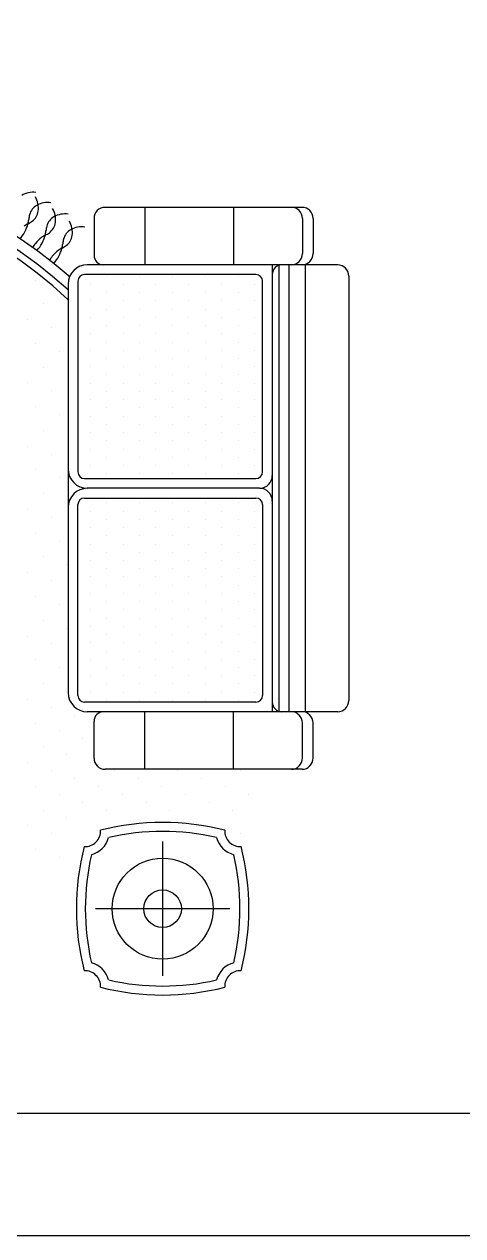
# Model space of a CAD drawing. Header units: inches. Extents: x -0.4 to 42.1, y 14 to 38.8.
# Drawn here: x 24.808 to 25.973, y 13.972 to 17.188 of the extents above; entities that cross this region are included whole.
import ezdxf

# ---------------------------------------------------------------- set-up
doc = ezdxf.new("R2010")
doc.units = ezdxf.units.IN
doc.header["$MEASUREMENT"] = 0
for name, color, linetype in [('02', 2, 'Continuous'), ('4', 4, 'Continuous'), ('kadrbm', 4, 'Continuous')]:
    doc.layers.add(name, color=color, linetype=linetype)

# ---------------------------------------------------------------- blocks, each defined once
blk = doc.blocks.new('kadrbm')
at = {"layer": 'kadrbm', "color": 4}
blk.add_lwpolyline([(0, 0), (0, 24.7972), (21, 24.7972), (21, 0), (0, 0)], close=True, dxfattribs=at)
blk.add_lwpolyline([(20.6631, 0.3257), (20.6631, 24.4603), (0.3369, 24.4603), (0.3369, 0.3257), (20.6631, 0.3257)], dxfattribs=at)

msp = doc.modelspace()

# ---------------------------------------------------------------- linework, layer by layer
at = {"layer": '02'}
for p, q in [((25.5462, 16.7015), (25.0234, 16.7015)), ((25.1285, 16.7015), (25.1285, 16.549)), ((25.3646, 16.7015), (25.3646, 16.549)), ((24.9937, 16.6718), (24.9937, 16.5745)), ((25.5475, 16.6718), (25.5475, 16.5786)), ((25.5759, 16.6718), (25.5759, 16.5786)), ((25.641, 16.549), (24.9759, 16.549)), ((25.4673, 16.549), (25.4673, 15.3626)), ((25.4847, 16.5477), (25.4847, 15.3626)), ((25.511, 16.549), (25.511, 15.3626)), ((25.5547, 16.549), (25.5547, 15.3626)), ((24.9508, 16.5056), (24.9508, 15.9991)), ((25.4239, 16.5231), (24.9683, 16.5231)), ((25.4414, 15.9991), (25.4414, 16.5056)), ((25.6706, 16.5193), (25.6706, 15.3922)), ((24.9249, 16.498), (24.9249, 15.4136)), ((24.9683, 15.9816), (25.4239, 15.9816)), ((25.4334, 15.9558), (24.9759, 15.9558)), ((24.9683, 15.9299), (25.4239, 15.9299)), ((24.9508, 15.4059), (24.9508, 15.9124)), ((25.4414, 15.9124), (25.4414, 15.4059)), ((25.4239, 15.3884), (24.9683, 15.3884)), ((25.641, 15.3626), (24.9759, 15.3626)), ((25.1285, 15.21), (25.1285, 15.3626)), ((25.3646, 15.21), (25.3646, 15.3626)), ((24.9937, 15.2397), (24.9937, 15.3371)), ((25.5475, 15.2397), (25.5475, 15.3329)), ((25.5759, 15.2397), (25.5759, 15.3329)), ((25.5462, 15.21), (25.0234, 15.21)), ((25.3837, 15.0388), (25.3837, 15.0388)), ((25.1759, 15.0182), (25.1759, 14.6615)), ((25.3543, 14.8398), (24.9976, 14.8398))]:
    msp.add_line(p, q, dxfattribs=at)
for radius in [0.134, 0.0499]:
    msp.add_circle((25.1759, 14.8398), radius, dxfattribs=at)
for centre, radius, start, end in [((24.096, 15.5725), 1.2593, 48.5161, 125.9918), ((24.096, 15.5725), 1.2308, 47.665, 126.1207), ((24.096, 15.5725), 1.2118, 46.8411, 126.2086), ((24.8326, 16.6824), 0.0593, 84.0595, 121.4751), ((24.7866, 16.6995), 0.0593, 352.5552, 29.9708), ((24.8616, 16.6717), 0.0404, 119.4561, 165.208), ((24.8054, 16.697), 0.0404, 306.8033, 352.5552), ((24.8709, 16.6552), 0.0593, 82.0405, 119.4561), ((24.8322, 16.6691), 0.0593, 352.5552, 29.9708), ((25.0234, 16.6718), 0.0297, 90, 180), ((25.5179, 16.6718), 0.0297, 0, 90), ((25.5462, 16.6718), 0.0297, 0, 90), ((24.7575, 16.6739), 0.063, 344.729, 355.8964), ((24.7884, 16.7198), 0.0688, 296.1148, 306.8033), ((24.889, 16.6644), 0.0688, 165.208, 175.8964), ((24.9072, 16.6413), 0.0404, 119.4561, 165.208), ((24.851, 16.6666), 0.0404, 306.8033, 352.5552), ((24.9165, 16.6248), 0.0593, 82.0405, 119.4561), ((24.8769, 16.6349), 0.0593, 352.5552, 29.9708), ((24.7131, 16.6901), 0.1107, 318.7354, 331.1966), ((24.8464, 16.6014), 0.063, 116.1148, 127.2823), ((24.7277, 16.682), 0.0939, 331.1966, 344.729), ((24.892, 16.571), 0.063, 116.1148, 127.2823), ((24.7733, 16.6516), 0.0939, 331.1966, 344.729), ((24.8031, 16.6435), 0.063, 344.729, 355.8964), ((24.834, 16.6894), 0.0688, 296.1148, 306.8033), ((24.9346, 16.634), 0.0688, 165.208, 175.8964), ((24.9518, 16.6071), 0.0404, 119.4561, 165.208), ((24.8957, 16.6324), 0.0404, 306.8033, 352.5552), ((24.9611, 16.5906), 0.0593, 82.0405, 119.4561), ((24.9237, 16.5358), 0.1107, 140.8147, 147.8835), ((24.9107, 16.5464), 0.0939, 127.2823, 140.8147), ((24.7587, 16.6597), 0.1107, 318.7354, 331.1966), ((24.8478, 16.6093), 0.063, 344.729, 355.8964), ((24.8787, 16.6552), 0.0688, 296.1148, 306.8033), ((24.9793, 16.5998), 0.0688, 165.208, 175.8964), ((24.9684, 16.5016), 0.1107, 140.8147, 147.8835), ((24.9554, 16.5122), 0.0939, 127.2823, 140.8147), ((24.8033, 16.6255), 0.1107, 318.7354, 331.1966), ((24.9367, 16.5368), 0.063, 116.1148, 127.2823), ((24.818, 16.6174), 0.0939, 331.1966, 344.729), ((25.0192, 16.5745), 0.0255, 180, 270), ((25.5179, 16.5786), 0.0297, 270, 0), ((25.5462, 16.5786), 0.0297, 270, 0), ((24.9759, 16.498), 0.051, 90, 180), ((25.4927, 16.5235), 0.0254, 90, 180), ((25.641, 16.5193), 0.0297, 0, 90), ((24.9683, 16.5056), 0.0175, 90, 180), ((25.4239, 16.5056), 0.0175, 0, 90), ((24.9759, 16.0068), 0.051, 180, 270), ((24.9683, 15.9991), 0.0175, 180, 270), ((25.4239, 15.9991), 0.0175, 270, 0), ((25.4334, 15.9897), 0.0339, 270, 0), ((24.9759, 15.9048), 0.051, 90, 180), ((25.4334, 15.9219), 0.0339, 0, 90), ((24.9683, 15.9124), 0.0175, 90, 180), ((25.4239, 15.9124), 0.0175, 0, 90), ((24.9759, 15.4136), 0.051, 180, 270), ((24.9683, 15.4059), 0.0175, 180, 270), ((25.4239, 15.4059), 0.0175, 270, 0), ((25.4927, 15.388), 0.0254, 180, 270), ((25.641, 15.3922), 0.0297, 270, 0), ((25.0192, 15.3371), 0.0255, 90, 180), ((25.5179, 15.3329), 0.0297, 0, 90), ((25.5462, 15.3329), 0.0297, 0, 90), ((25.0234, 15.2397), 0.0297, 180, 270), ((25.5179, 15.2397), 0.0297, 270, 0), ((25.5462, 15.2397), 0.0297, 270, 0), ((25.1759, 14.4017), 0.6672, 75.6878, 104.3122), ((24.9698, 15.0459), 0.0412, 266.7594, 3.2406), ((24.9698, 15.0459), 0.065, 285.1069, 344.8931), ((25.1759, 14.4017), 0.6434, 77.1314, 102.8686), ((25.382, 15.0459), 0.065, 195.1069, 254.8931), ((25.382, 15.0459), 0.0412, 176.7594, 273.2406), ((25.614, 14.8398), 0.6672, 165.6878, 194.3122), ((24.7378, 14.8398), 0.6672, 345.6878, 14.3122), ((25.614, 14.8398), 0.6434, 167.1314, 192.8686), ((24.7378, 14.8398), 0.6434, 347.1314, 12.8686), ((24.9698, 14.6338), 0.0412, 356.7594, 93.2406), ((24.9698, 14.6338), 0.065, 15.1069, 74.8931), ((25.382, 14.6338), 0.065, 105.1069, 164.8931), ((25.382, 14.6338), 0.0412, 86.7594, 183.2406), ((25.1759, 15.2779), 0.6434, 257.1314, 282.8686), ((25.1759, 15.2779), 0.6672, 255.6878, 284.3122)]:
    msp.add_arc(centre, radius, start, end, dxfattribs=at)
at = {"layer": '4'}
for p, q in [((24.8169, 16.5713), (24.8169, 16.5713)), ((24.8799, 16.5503), (24.8799, 16.5503)), ((24.8379, 16.5083), (24.8379, 16.5083)), ((25.0271, 16.519), (25.0271, 16.519)), ((25.1146, 16.519), (25.1146, 16.519)), ((25.2021, 16.519), (25.2021, 16.519)), ((25.2895, 16.519), (25.2895, 16.519)), ((25.377, 16.519), (25.377, 16.519)), ((24.9009, 16.4873), (24.9009, 16.4873)), ((24.9834, 16.4971), (24.9834, 16.4971)), ((25.0271, 16.4753), (25.0271, 16.4753)), ((25.0709, 16.4971), (25.0709, 16.4971)), ((25.1146, 16.4753), (25.1146, 16.4753)), ((25.1583, 16.4971), (25.1583, 16.4971)), ((25.2021, 16.4753), (25.2021, 16.4753)), ((25.2458, 16.4971), (25.2458, 16.4971)), ((25.2895, 16.4753), (25.2895, 16.4753)), ((25.3332, 16.4971), (25.3332, 16.4971)), ((25.377, 16.4753), (25.377, 16.4753)), ((25.4207, 16.4971), (25.4207, 16.4971)), ((24.8589, 16.4453), (24.8589, 16.4453)), ((24.9834, 16.4534), (24.9834, 16.4534)), ((25.0709, 16.4534), (25.0709, 16.4534)), ((25.1583, 16.4534), (25.1583, 16.4534)), ((25.2458, 16.4534), (25.2458, 16.4534)), ((25.3332, 16.4534), (25.3332, 16.4534)), ((25.4207, 16.4534), (25.4207, 16.4534)), ((24.8169, 16.4033), (24.8169, 16.4033)), ((24.9834, 16.4097), (24.9834, 16.4097)), ((25.0271, 16.4315), (25.0271, 16.4315)), ((25.0709, 16.4097), (25.0709, 16.4097)), ((25.1146, 16.4315), (25.1146, 16.4315)), ((25.1583, 16.4097), (25.1583, 16.4097)), ((25.2021, 16.4315), (25.2021, 16.4315)), ((25.2458, 16.4097), (25.2458, 16.4097)), ((25.2895, 16.4315), (25.2895, 16.4315)), ((25.3332, 16.4097), (25.3332, 16.4097)), ((25.377, 16.4315), (25.377, 16.4315)), ((25.4207, 16.4097), (25.4207, 16.4097)), ((24.8799, 16.3823), (24.8799, 16.3823)), ((25.0271, 16.3878), (25.0271, 16.3878)), ((25.1146, 16.3878), (25.1146, 16.3878)), ((25.2021, 16.3878), (25.2021, 16.3878)), ((25.2895, 16.3878), (25.2895, 16.3878)), ((25.377, 16.3878), (25.377, 16.3878)), ((24.8379, 16.3404), (24.8379, 16.3404)), ((24.9834, 16.366), (24.9834, 16.366)), ((25.0271, 16.3441), (25.0271, 16.3441)), ((25.0709, 16.366), (25.0709, 16.366)), ((25.1146, 16.3441), (25.1146, 16.3441)), ((25.1583, 16.366), (25.1583, 16.366)), ((25.2021, 16.3441), (25.2021, 16.3441)), ((25.2458, 16.366), (25.2458, 16.366)), ((25.2895, 16.3441), (25.2895, 16.3441)), ((25.3332, 16.366), (25.3332, 16.366)), ((25.377, 16.3441), (25.377, 16.3441)), ((25.4207, 16.366), (25.4207, 16.366)), ((24.9009, 16.3194), (24.9009, 16.3194)), ((24.9834, 16.3222), (24.9834, 16.3222)), ((25.0709, 16.3222), (25.0709, 16.3222)), ((25.1583, 16.3222), (25.1583, 16.3222)), ((25.2458, 16.3222), (25.2458, 16.3222)), ((25.3332, 16.3222), (25.3332, 16.3222)), ((25.4207, 16.3222), (25.4207, 16.3222)), ((24.8589, 16.2774), (24.8589, 16.2774)), ((24.9834, 16.2785), (24.9834, 16.2785)), ((25.0271, 16.3004), (25.0271, 16.3004)), ((25.0709, 16.2785), (25.0709, 16.2785)), ((25.1146, 16.3004), (25.1146, 16.3004)), ((25.1583, 16.2785), (25.1583, 16.2785)), ((25.2021, 16.3004), (25.2021, 16.3004)), ((25.2458, 16.2785), (25.2458, 16.2785)), ((25.2895, 16.3004), (25.2895, 16.3004)), ((25.3332, 16.2785), (25.3332, 16.2785)), ((25.377, 16.3004), (25.377, 16.3004)), ((25.4207, 16.2785), (25.4207, 16.2785)), ((25.0271, 16.2566), (25.0271, 16.2566)), ((25.1146, 16.2566), (25.1146, 16.2566)), ((25.2021, 16.2566), (25.2021, 16.2566)), ((25.2895, 16.2566), (25.2895, 16.2566)), ((25.377, 16.2566), (25.377, 16.2566)), ((24.8169, 16.2354), (24.8169, 16.2354)), ((24.8799, 16.2144), (24.8799, 16.2144)), ((24.9834, 16.2348), (24.9834, 16.2348)), ((25.0271, 16.2129), (25.0271, 16.2129)), ((25.0709, 16.2348), (25.0709, 16.2348)), ((25.1146, 16.2129), (25.1146, 16.2129)), ((25.1583, 16.2348), (25.1583, 16.2348)), ((25.2021, 16.2129), (25.2021, 16.2129)), ((25.2458, 16.2348), (25.2458, 16.2348)), ((25.2895, 16.2129), (25.2895, 16.2129)), ((25.3332, 16.2348), (25.3332, 16.2348)), ((25.377, 16.2129), (25.377, 16.2129)), ((25.4207, 16.2348), (25.4207, 16.2348)), ((24.9834, 16.191), (24.9834, 16.191)), ((25.0709, 16.191), (25.0709, 16.191)), ((25.1583, 16.191), (25.1583, 16.191)), ((25.2458, 16.191), (25.2458, 16.191)), ((25.3332, 16.191), (25.3332, 16.191)), ((25.4207, 16.191), (25.4207, 16.191)), ((24.8379, 16.1724), (24.8379, 16.1724)), ((24.9009, 16.1514), (24.9009, 16.1514)), ((24.9834, 16.1473), (24.9834, 16.1473)), ((25.0271, 16.1692), (25.0271, 16.1692)), ((25.0709, 16.1473), (25.0709, 16.1473)), ((25.1146, 16.1692), (25.1146, 16.1692)), ((25.1583, 16.1473), (25.1583, 16.1473)), ((25.2021, 16.1692), (25.2021, 16.1692)), ((25.2458, 16.1473), (25.2458, 16.1473)), ((25.2895, 16.1692), (25.2895, 16.1692)), ((25.3332, 16.1473), (25.3332, 16.1473)), ((25.377, 16.1692), (25.377, 16.1692)), ((25.4207, 16.1473), (25.4207, 16.1473)), ((25.0271, 16.1255), (25.0271, 16.1255)), ((25.1146, 16.1255), (25.1146, 16.1255)), ((25.2021, 16.1255), (25.2021, 16.1255)), ((25.2895, 16.1255), (25.2895, 16.1255)), ((25.377, 16.1255), (25.377, 16.1255)), ((24.8589, 16.1094), (24.8589, 16.1094)), ((24.9834, 16.1036), (24.9834, 16.1036)), ((25.0271, 16.0817), (25.0271, 16.0817)), ((25.0709, 16.1036), (25.0709, 16.1036)), ((25.1146, 16.0817), (25.1146, 16.0817)), ((25.1583, 16.1036), (25.1583, 16.1036)), ((25.2021, 16.0817), (25.2021, 16.0817)), ((25.2458, 16.1036), (25.2458, 16.1036)), ((25.2895, 16.0817), (25.2895, 16.0817)), ((25.3332, 16.1036), (25.3332, 16.1036)), ((25.377, 16.0817), (25.377, 16.0817)), ((25.4207, 16.1036), (25.4207, 16.1036)), ((24.8169, 16.0675), (24.8169, 16.0675)), ((24.9834, 16.0599), (24.9834, 16.0599)), ((25.0709, 16.0599), (25.0709, 16.0599)), ((25.1583, 16.0599), (25.1583, 16.0599)), ((25.2458, 16.0599), (25.2458, 16.0599)), ((25.3332, 16.0599), (25.3332, 16.0599)), ((25.4207, 16.0599), (25.4207, 16.0599)), ((24.8799, 16.0465), (24.8799, 16.0465)), ((24.9834, 16.0161), (24.9834, 16.0161)), ((25.0271, 16.038), (25.0271, 16.038)), ((25.0709, 16.0161), (25.0709, 16.0161)), ((25.1146, 16.038), (25.1146, 16.038)), ((25.1583, 16.0161), (25.1583, 16.0161)), ((25.2021, 16.038), (25.2021, 16.038)), ((25.2458, 16.0161), (25.2458, 16.0161)), ((25.2895, 16.038), (25.2895, 16.038)), ((25.3332, 16.0161), (25.3332, 16.0161)), ((25.377, 16.038), (25.377, 16.038)), ((25.4207, 16.0161), (25.4207, 16.0161)), ((24.8379, 16.0045), (24.8379, 16.0045)), ((25.0271, 15.9943), (25.0271, 15.9943)), ((25.1146, 15.9943), (25.1146, 15.9943)), ((25.2021, 15.9943), (25.2021, 15.9943)), ((25.2895, 15.9943), (25.2895, 15.9943)), ((25.377, 15.9943), (25.377, 15.9943)), ((24.9009, 15.9835), (24.9009, 15.9835)), ((24.8589, 15.9415), (24.8589, 15.9415)), ((24.8169, 15.8995), (24.8169, 15.8995)), ((24.9834, 15.8954), (24.9834, 15.8954)), ((25.0271, 15.9173), (25.0271, 15.9173)), ((25.0709, 15.8954), (25.0709, 15.8954)), ((25.1146, 15.9173), (25.1146, 15.9173)), ((25.1583, 15.8954), (25.1583, 15.8954)), ((25.2021, 15.9173), (25.2021, 15.9173)), ((25.2458, 15.8954), (25.2458, 15.8954)), ((25.2895, 15.9173), (25.2895, 15.9173)), ((25.3332, 15.8954), (25.3332, 15.8954)), ((25.377, 15.9173), (25.377, 15.9173)), ((25.4207, 15.8954), (25.4207, 15.8954)), ((24.8799, 15.8785), (24.8799, 15.8785)), ((25.0271, 15.8735), (25.0271, 15.8735)), ((25.1146, 15.8735), (25.1146, 15.8735)), ((25.2021, 15.8735), (25.2021, 15.8735)), ((25.2895, 15.8735), (25.2895, 15.8735)), ((25.377, 15.8735), (25.377, 15.8735)), ((24.8379, 15.8365), (24.8379, 15.8365)), ((24.9834, 15.8517), (24.9834, 15.8517)), ((25.0271, 15.8298), (25.0271, 15.8298)), ((25.0709, 15.8517), (25.0709, 15.8517)), ((25.1146, 15.8298), (25.1146, 15.8298)), ((25.1583, 15.8517), (25.1583, 15.8517)), ((25.2021, 15.8298), (25.2021, 15.8298)), ((25.2458, 15.8517), (25.2458, 15.8517)), ((25.2895, 15.8298), (25.2895, 15.8298)), ((25.3332, 15.8517), (25.3332, 15.8517)), ((25.377, 15.8298), (25.377, 15.8298)), ((25.4207, 15.8517), (25.4207, 15.8517)), ((24.9009, 15.8155), (24.9009, 15.8155)), ((24.9834, 15.8079), (24.9834, 15.8079)), ((25.0709, 15.8079), (25.0709, 15.8079)), ((25.1583, 15.8079), (25.1583, 15.8079)), ((25.2458, 15.8079), (25.2458, 15.8079)), ((25.3332, 15.8079), (25.3332, 15.8079)), ((25.4207, 15.8079), (25.4207, 15.8079)), ((24.8589, 15.7736), (24.8589, 15.7736)), ((24.9834, 15.7642), (24.9834, 15.7642)), ((25.0271, 15.7861), (25.0271, 15.7861)), ((25.0709, 15.7642), (25.0709, 15.7642)), ((25.1146, 15.7861), (25.1146, 15.7861)), ((25.1583, 15.7642), (25.1583, 15.7642)), ((25.2021, 15.7861), (25.2021, 15.7861)), ((25.2458, 15.7642), (25.2458, 15.7642)), ((25.2895, 15.7861), (25.2895, 15.7861)), ((25.3332, 15.7642), (25.3332, 15.7642)), ((25.377, 15.7861), (25.377, 15.7861)), ((25.4207, 15.7642), (25.4207, 15.7642)), ((24.8169, 15.7316), (24.8169, 15.7316)), ((24.9219, 15.7526), (24.9219, 15.7526)), ((25.0271, 15.7424), (25.0271, 15.7424)), ((25.1146, 15.7424), (25.1146, 15.7424)), ((25.2021, 15.7424), (25.2021, 15.7424)), ((25.2895, 15.7424), (25.2895, 15.7424)), ((25.377, 15.7424), (25.377, 15.7424)), ((24.8799, 15.7106), (24.8799, 15.7106)), ((24.9834, 15.7205), (24.9834, 15.7205)), ((25.0271, 15.6986), (25.0271, 15.6986)), ((25.0709, 15.7205), (25.0709, 15.7205)), ((25.1146, 15.6986), (25.1146, 15.6986)), ((25.1583, 15.7205), (25.1583, 15.7205)), ((25.2021, 15.6986), (25.2021, 15.6986)), ((25.2458, 15.7205), (25.2458, 15.7205)), ((25.2895, 15.6986), (25.2895, 15.6986)), ((25.3332, 15.7205), (25.3332, 15.7205)), ((25.377, 15.6986), (25.377, 15.6986)), ((25.4207, 15.7205), (25.4207, 15.7205)), ((24.8379, 15.6686), (24.8379, 15.6686)), ((24.9834, 15.6768), (24.9834, 15.6768)), ((25.0709, 15.6768), (25.0709, 15.6768)), ((25.1583, 15.6768), (25.1583, 15.6768)), ((25.2458, 15.6768), (25.2458, 15.6768)), ((25.3332, 15.6768), (25.3332, 15.6768)), ((25.4207, 15.6768), (25.4207, 15.6768)), ((24.9009, 15.6476), (24.9009, 15.6476)), ((24.9834, 15.633), (24.9834, 15.633)), ((25.0271, 15.6549), (25.0271, 15.6549)), ((25.0709, 15.633), (25.0709, 15.633)), ((25.1146, 15.6549), (25.1146, 15.6549)), ((25.1583, 15.633), (25.1583, 15.633)), ((25.2021, 15.6549), (25.2021, 15.6549)), ((25.2458, 15.633), (25.2458, 15.633)), ((25.2895, 15.6549), (25.2895, 15.6549)), ((25.3332, 15.633), (25.3332, 15.633)), ((25.377, 15.6549), (25.377, 15.6549)), ((25.4207, 15.633), (25.4207, 15.633)), ((24.8589, 15.6056), (24.8589, 15.6056)), ((25.0271, 15.6112), (25.0271, 15.6112)), ((25.1146, 15.6112), (25.1146, 15.6112)), ((25.2021, 15.6112), (25.2021, 15.6112)), ((25.2895, 15.6112), (25.2895, 15.6112)), ((25.377, 15.6112), (25.377, 15.6112)), ((24.9219, 15.5846), (24.9219, 15.5846)), ((24.9834, 15.5893), (24.9834, 15.5893)), ((25.0271, 15.5674), (25.0271, 15.5674)), ((25.0709, 15.5893), (25.0709, 15.5893)), ((25.1146, 15.5674), (25.1146, 15.5674)), ((25.1583, 15.5893), (25.1583, 15.5893)), ((25.2021, 15.5674), (25.2021, 15.5674)), ((25.2458, 15.5893), (25.2458, 15.5893)), ((25.2895, 15.5674), (25.2895, 15.5674)), ((25.3332, 15.5893), (25.3332, 15.5893)), ((25.377, 15.5674), (25.377, 15.5674)), ((25.4207, 15.5893), (25.4207, 15.5893)), ((24.8169, 15.5636), (24.8169, 15.5636)), ((24.8799, 15.5426), (24.8799, 15.5426)), ((24.9834, 15.5456), (24.9834, 15.5456)), ((25.0709, 15.5456), (25.0709, 15.5456)), ((25.1583, 15.5456), (25.1583, 15.5456)), ((25.2458, 15.5456), (25.2458, 15.5456)), ((25.3332, 15.5456), (25.3332, 15.5456)), ((25.4207, 15.5456), (25.4207, 15.5456)), ((24.9834, 15.5019), (24.9834, 15.5019)), ((25.0271, 15.5237), (25.0271, 15.5237)), ((25.0709, 15.5019), (25.0709, 15.5019)), ((25.1146, 15.5237), (25.1146, 15.5237)), ((25.1583, 15.5019), (25.1583, 15.5019)), ((25.2021, 15.5237), (25.2021, 15.5237)), ((25.2458, 15.5019), (25.2458, 15.5019)), ((25.2895, 15.5237), (25.2895, 15.5237)), ((25.3332, 15.5019), (25.3332, 15.5019)), ((25.377, 15.5237), (25.377, 15.5237)), ((25.4207, 15.5019), (25.4207, 15.5019)), ((24.8379, 15.5007), (24.8379, 15.5007)), ((24.9009, 15.4797), (24.9009, 15.4797)), ((25.0271, 15.48), (25.0271, 15.48)), ((25.1146, 15.48), (25.1146, 15.48)), ((25.2021, 15.48), (25.2021, 15.48)), ((25.2895, 15.48), (25.2895, 15.48)), ((25.377, 15.48), (25.377, 15.48)), ((24.8589, 15.4377), (24.8589, 15.4377)), ((24.9834, 15.4581), (24.9834, 15.4581)), ((25.0709, 15.4581), (25.0709, 15.4581)), ((25.1583, 15.4581), (25.1583, 15.4581)), ((25.2458, 15.4581), (25.2458, 15.4581)), ((25.3332, 15.4581), (25.3332, 15.4581)), ((25.4207, 15.4581), (25.4207, 15.4581)), ((24.9219, 15.4167), (24.9219, 15.4167)), ((24.9834, 15.4144), (24.9834, 15.4144)), ((25.0271, 15.4363), (25.0271, 15.4363)), ((25.0709, 15.4144), (25.0709, 15.4144)), ((25.1146, 15.4363), (25.1146, 15.4363)), ((25.1583, 15.4144), (25.1583, 15.4144)), ((25.2021, 15.4363), (25.2021, 15.4363)), ((25.2458, 15.4144), (25.2458, 15.4144)), ((25.2895, 15.4363), (25.2895, 15.4363)), ((25.3332, 15.4144), (25.3332, 15.4144)), ((25.377, 15.4363), (25.377, 15.4363)), ((25.4207, 15.4144), (25.4207, 15.4144)), ((24.8169, 15.3957), (24.8169, 15.3957)), ((24.8799, 15.3747), (24.8799, 15.3747)), ((25.0271, 15.3925), (25.0271, 15.3925)), ((25.1146, 15.3925), (25.1146, 15.3925)), ((25.2021, 15.3925), (25.2021, 15.3925)), ((25.2895, 15.3925), (25.2895, 15.3925)), ((25.377, 15.3925), (25.377, 15.3925)), ((24.9429, 15.3537), (24.9429, 15.3537)), ((24.8379, 15.3327), (24.8379, 15.3327)), ((24.9009, 15.3117), (24.9009, 15.3117)), ((24.9639, 15.2907), (24.9639, 15.2907)), ((24.8589, 15.2697), (24.8589, 15.2697)), ((24.9219, 15.2488), (24.9219, 15.2488)), ((24.8169, 15.2278), (24.8169, 15.2278)), ((24.9848, 15.2278), (24.9848, 15.2278)), ((24.8799, 15.2068), (24.8799, 15.2068)), ((24.9429, 15.1858), (24.9429, 15.1858)), ((25.0478, 15.2068), (25.0478, 15.2068)), ((25.1108, 15.1858), (25.1108, 15.1858)), ((25.2158, 15.2068), (25.2158, 15.2068)), ((25.2787, 15.1858), (25.2787, 15.1858)), ((25.3837, 15.2068), (25.3837, 15.2068)), ((24.8379, 15.1648), (24.8379, 15.1648)), ((25.0058, 15.1648), (25.0058, 15.1648)), ((25.1738, 15.1648), (25.1738, 15.1648)), ((25.3417, 15.1648), (25.3417, 15.1648)), ((24.9009, 15.1438), (24.9009, 15.1438)), ((24.9639, 15.1228), (24.9639, 15.1228)), ((25.0688, 15.1438), (25.0688, 15.1438)), ((25.1318, 15.1228), (25.1318, 15.1228)), ((25.2367, 15.1438), (25.2367, 15.1438)), ((25.2997, 15.1228), (25.2997, 15.1228)), ((25.4047, 15.1438), (25.4047, 15.1438)), ((24.8589, 15.1018), (24.8589, 15.1018)), ((25.0268, 15.1018), (25.0268, 15.1018)), ((25.1948, 15.1018), (25.1948, 15.1018)), ((25.3627, 15.1018), (25.3627, 15.1018)), ((24.8169, 15.0598), (24.8169, 15.0598)), ((24.9219, 15.0808), (24.9219, 15.0808)), ((24.8799, 15.0388), (24.8799, 15.0388)), ((24.8379, 14.9968), (24.8379, 14.9968)), ((24.9009, 14.9759), (24.9009, 14.9759))]:
    msp.add_line(p, q, dxfattribs=at)

# ---------------------------------------------------------------- block references
at = {"layer": 'kadrbm'}
msp.add_blockref('kadrbm', (21.0999, 13.9716), dxfattribs=at)

doc.saveas('drawing.dxf')
